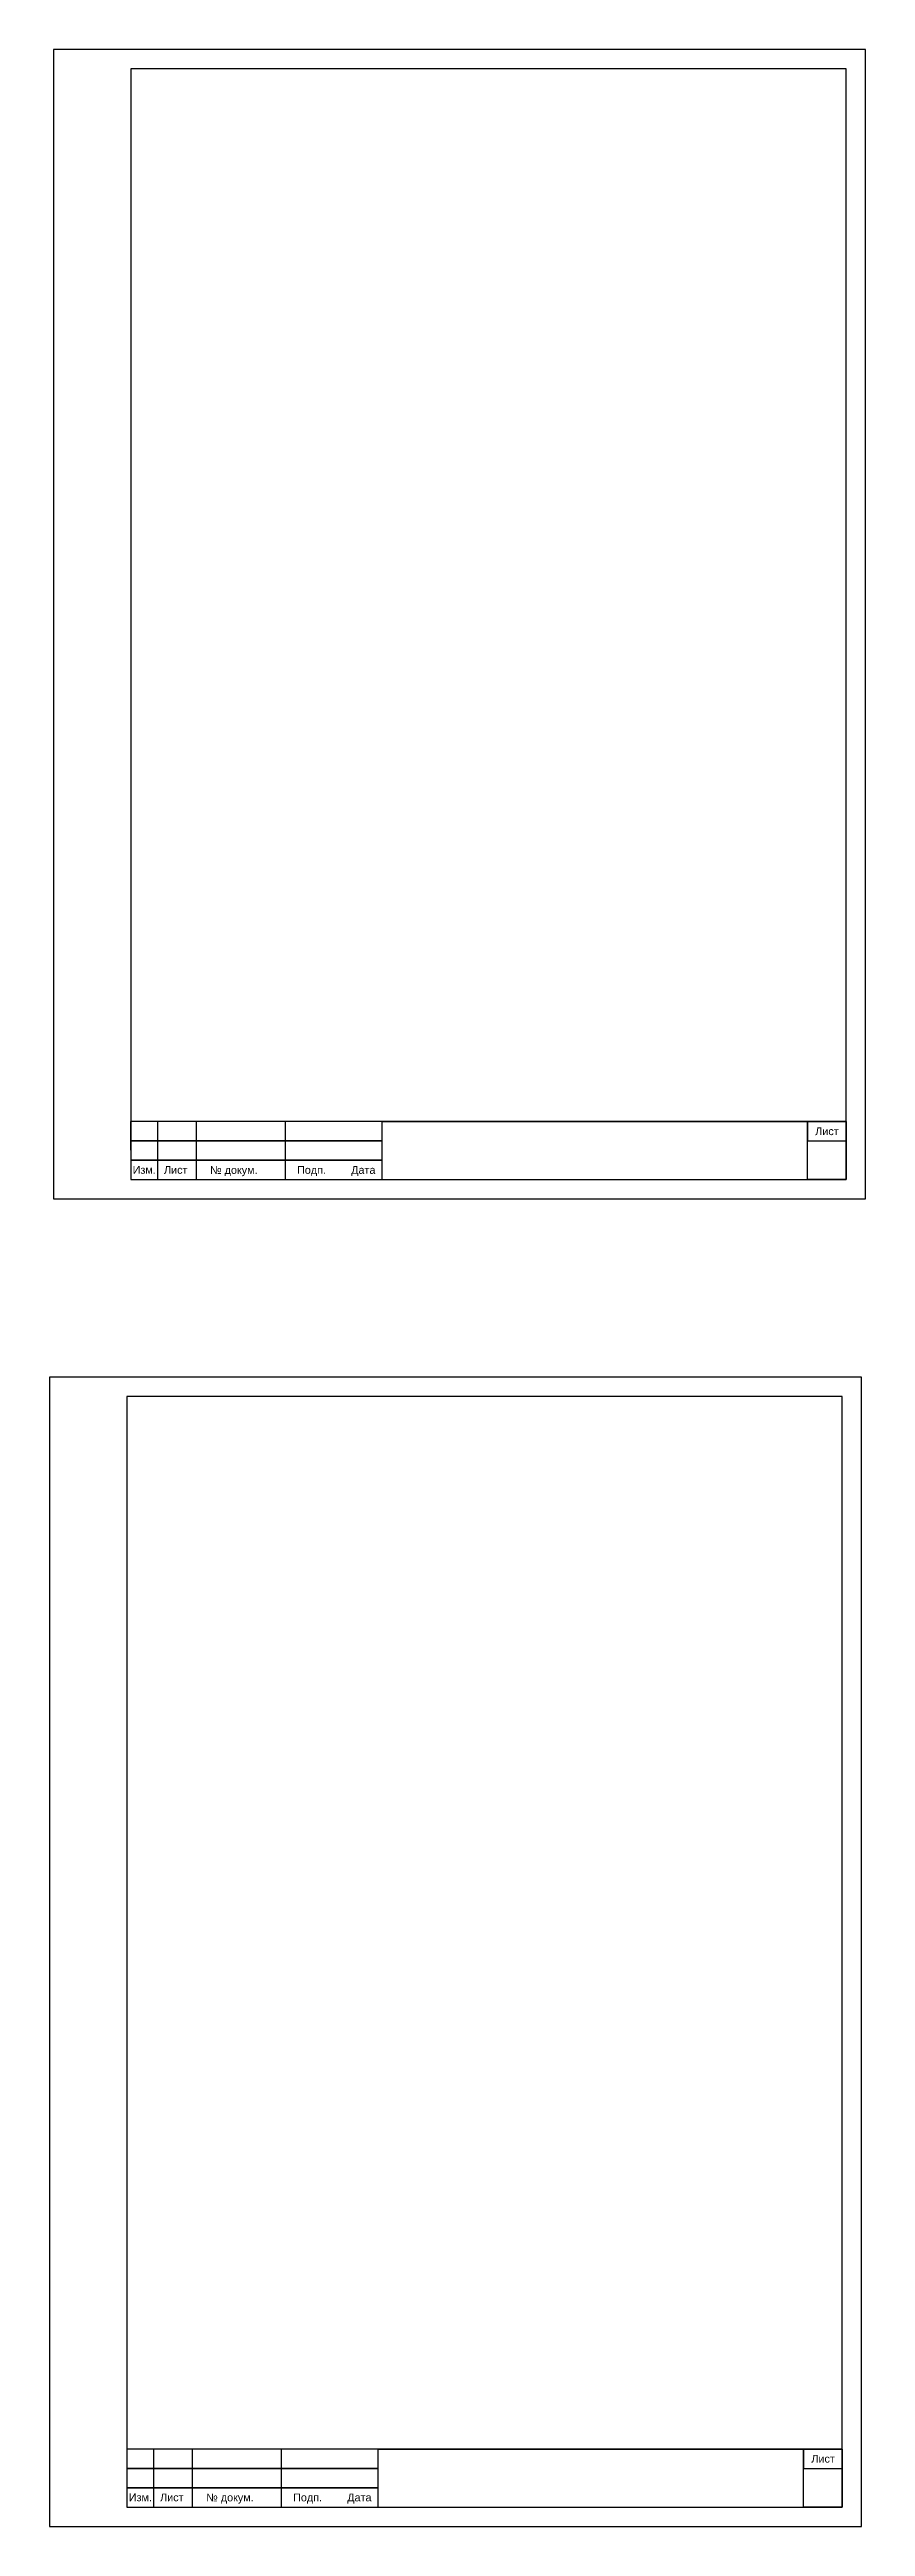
# Model space of a CAD drawing. Header units: millimetres. Extents: x 2144 to 8705, y -937 to 1906.
# Drawn here: x 2144 to 2356, y 484 to 1124 of the extents above; entities that cross this region are included whole.
import ezdxf

# ---------------------------------------------------------------- set-up
doc = ezdxf.new("R2010")
doc.units = ezdxf.units.MM
doc.layers.add('Оформление', color=7, linetype='Continuous', lineweight=30)
doc.styles.get("Standard").update_dxf_attribs({"font": 'arial.ttf'})

msp = doc.modelspace()

# ---------------------------------------------------------------- linework, layer by layer
at = {"layer": 'Оформление'}
for p, q in [((2350.5, 1118.5), (2165.5, 1118.5)), ((2165.5, 1118.5), (2165.5, 831.5)), ((2350.5, 1118.5), (2165.5, 1118.5)), ((2165.5, 1118.5), (2165.5, 831.5)), ((2350.5, 831.5), (2350.5, 1118.5)), ((2350.5, 831.5), (2350.5, 1118.5)), ((2165.5, 871.5), (2165.5, 831.5)), ((2350.5, 831.5), (2350.5, 871.5)), ((2165.5, 831.5), (2350.5, 831.5)), ((2165.5, 831.5), (2350.5, 831.5)), ((2165.5, 831.5), (2350.5, 831.5)), ((2349.5, 775.5), (2164.5, 775.5)), ((2164.5, 775.5), (2164.5, 488.5)), ((2349.5, 775.5), (2164.5, 775.5)), ((2164.5, 775.5), (2164.5, 488.5)), ((2349.5, 488.5), (2349.5, 775.5)), ((2349.5, 488.5), (2349.5, 775.5)), ((2164.5, 528.5), (2164.5, 488.5)), ((2349.5, 488.5), (2349.5, 528.5)), ((2164.5, 488.5), (2349.5, 488.5)), ((2164.5, 488.5), (2349.5, 488.5)), ((2164.5, 488.5), (2349.5, 488.5))]:
    msp.add_line(p, q, dxfattribs=at)
at = {"layer": 'Оформление', "lineweight": 35}
for p, q in [((2230.5, 846.5), (2350.5, 846.5)), ((2229.5, 503.5), (2349.5, 503.5))]:
    msp.add_line(p, q, dxfattribs=at)
at = {"layer": 'Оформление'}
for points in [[(2355.5, 826.5), (2355.5, 1123.5), (2145.5, 1123.5), (2145.5, 826.5)], [(2165.5, 831.5), (2182.5, 831.5), (2182.48, 846.5), (2165.48, 846.5)], [(2165.5, 841.5), (2230.5, 841.5), (2230.5, 846.5), (2165.5, 846.5)], [(2165.5, 831.5), (2172.5, 831.5), (2172.5, 846.5), (2165.5, 846.5)], [(2165.5, 831.5), (2205.5, 831.5), (2205.5, 846.5), (2165.5, 846.5)], [(2350.5, 831.5), (2340.5, 831.5), (2340.5, 846.5), (2350.5, 846.5)], [(2350.5, 846.5), (2340.5, 846.5), (2340.5, 841.5), (2350.5, 841.5)], [(2165.5, 836.5), (2230.5, 836.5), (2230.5, 841.5), (2165.5, 841.5)], [(2165.5, 831.5), (2230.5, 831.5), (2230.5, 836.5), (2165.5, 836.5)], [(2354.5, 483.5), (2354.5, 780.5), (2144.5, 780.5), (2144.5, 483.5)], [(2164.5, 488.5), (2181.5, 488.5), (2181.48, 503.5), (2164.48, 503.5)], [(2164.5, 498.5), (2229.5, 498.5), (2229.5, 503.5), (2164.5, 503.5)], [(2164.5, 488.5), (2171.5, 488.5), (2171.5, 503.5), (2164.5, 503.5)], [(2164.5, 488.5), (2204.5, 488.5), (2204.5, 503.5), (2164.5, 503.5)], [(2349.5, 488.5), (2339.5, 488.5), (2339.5, 503.5), (2349.5, 503.5)], [(2349.5, 503.5), (2339.5, 503.5), (2339.5, 498.5), (2349.5, 498.5)], [(2164.5, 493.5), (2229.5, 493.5), (2229.5, 498.5), (2164.5, 498.5)], [(2164.5, 488.5), (2229.5, 488.5), (2229.5, 493.5), (2164.5, 493.5)]]:
    msp.add_lwpolyline(points, close=True, dxfattribs=at)

# ---------------------------------------------------------------- texts
for s, p in [('Лист', (2342.5, 843)), ('Изм.', (2166, 833.02)), ('Лист', (2174.1, 833.01)), ('№ докум.', (2186.02, 832.99)), ('Подп.', (2208.5, 833)), ('Дата', (2222.5, 833)), ('Лист', (2341.5, 500)), ('Изм.', (2165, 490.02)), ('Лист', (2173.1, 490.01)), ('№ докум.', (2185.02, 489.99)), ('Подп.', (2207.5, 490)), ('Дата', (2221.5, 490))]:
    msp.add_text(s, height=2, dxfattribs=at).set_placement(p)

doc.saveas('drawing.dxf')
